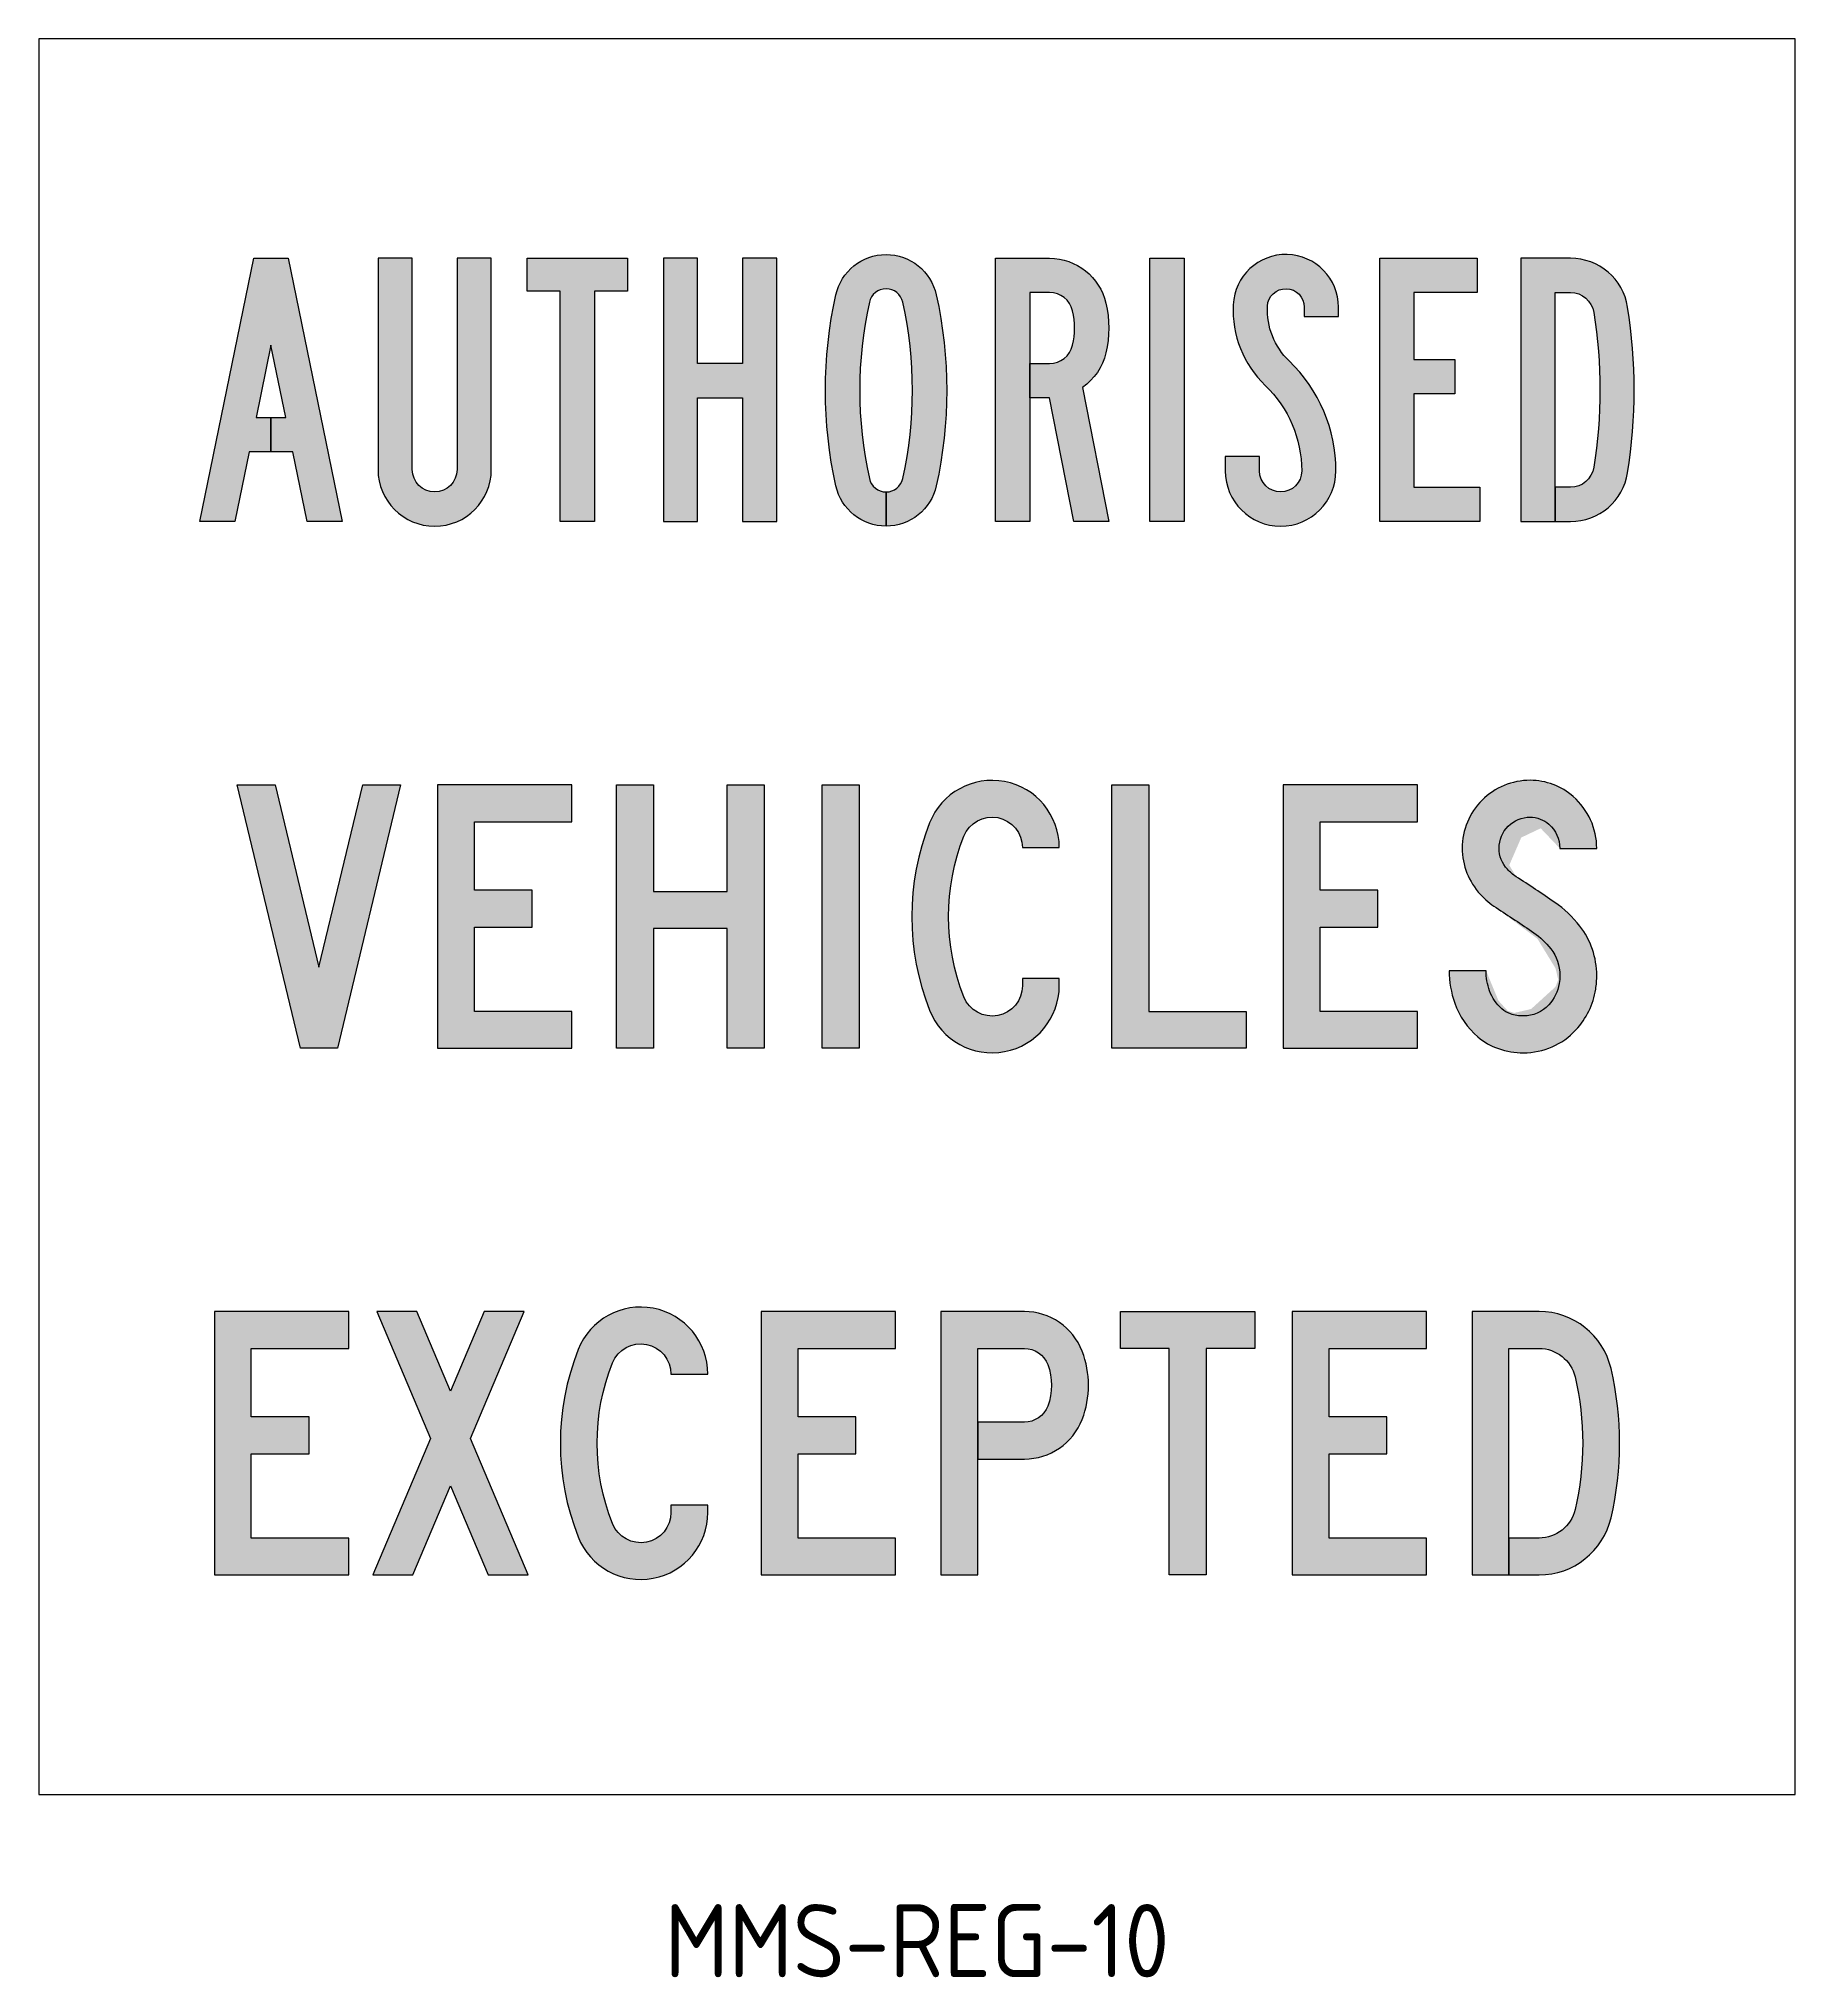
# Model space of a CAD drawing. Header units: millimetres. Extents: x 7092.3 to 7152.3, y 4533 to 4599.2.
import ezdxf
from ezdxf.enums import TextEntityAlignment as Align

# ---------------------------------------------------------------- set-up
doc = ezdxf.new("R2010")
doc.units = ezdxf.units.MM
doc.linetypes.add('CENTERX2', pattern=[101.6, 63.5, -12.7, 12.7, -12.7])
doc.layers.add('GSBWFILL', color=3, linetype='Continuous', lineweight=0)
doc.layers.add('T25', color=1, linetype='Continuous')
doc.styles.add('ISO', font='isocp2.shx')
doc.styles.add('TSText', font='isocp2.shx')

# ---------------------------------------------------------------- blocks, each defined once
blk = doc.blocks.new('*U760')
at = {"layer": 'GSBWFILL', "linetype": 'Continuous', "transparency": 33554687}
blk.add_lwpolyline([(-300, -300), (300, -300), (300, 300), (-300, 300), (-300, -300)], close=True, dxfattribs=at).dxf.unprotected_set("ltscale", 0)
at = {"layer": 'GSBWFILL', "color": 250, "transparency": 33554687, "style": 'TSText'}
for s in ['levels:GSCOLORFILL|GSBWFILL|GSOUTLINE', 'panelStyle:MR-MMS-REG-10.ssm', 'constructPanels:900|600|450', 'chevronShoulderRadius:300.000', 'panelBorderRadius:300.000', 'chevronTipRadius:300.000', 'panelRoundCorners:0', 'constructPanelMode:0', 'panelStation:none', 'panelWidthLock:1', 'panelHeightLock:1', 'widthRounding:10', 'heightRounding:10', 'panelName:name', 'panelQuantity:1', 'panelMaterial:0', 'legendMaterial:0', 'panelMounting:0', 'marginAlign:9', 'panelStandard:1', 'panelSizes:', 'panelShape:0', 'version:2']:
    blk.add_text(s, height=0.001, dxfattribs=at).set_placement((0, 299.998), align=Align.CENTER)
blk = doc.blocks.new('*U132')
at = {"layer": 'GSBWFILL', "linetype": 'Continuous'}
blk.add_hatch(color=256, dxfattribs=at).paths.add_polyline_path([(67, 200), (41, 200), (0, 0), (26.5, 0), (37.4, 53), (54, 53), (54, 79), (42.7, 79), (54, 133.9), (65.3, 79), (54, 79), (54, 53), (70.6, 53), (81.5, 0), (108, 0)])
at = {"layer": 'GSBWFILL'}
blk.add_lwpolyline([(54, 79), (65.3, 79), (54, 133.9), (42.7, 79), (54, 79), (54, 53), (37.4, 53), (26.5, 0), (0, 0), (41, 200), (67, 200), (108, 0), (81.5, 0), (70.6, 53), (54, 53)], close=True, dxfattribs=at)
blk = doc.blocks.new('*U133')
at = {"layer": 'GSBWFILL', "linetype": 'Continuous'}
blk.add_hatch(color=256, dxfattribs=at).paths.add_polyline_path([(0, 39.5, 1), (86, 39.5), (86, 200), (60, 200), (60, 39.5, -1), (26, 39.5), (26, 200), (0, 200)])
at = {"layer": 'GSBWFILL'}
blk.add_lwpolyline([(86, 39.5), (86, 200), (60, 200), (60, 39.5, -1), (26, 39.5), (26, 200), (0, 200), (0, 39.5, 1)], format="xyb", close=True, dxfattribs=at)
blk = doc.blocks.new('*U134')
at = {"layer": 'GSBWFILL', "linetype": 'Continuous'}
blk.add_hatch(color=256, dxfattribs=at).paths.add_polyline_path([(0, 200), (0, 175), (25, 175), (25, 0), (51, 0), (51, 175), (76, 175), (76, 200)])
at = {"layer": 'GSBWFILL'}
blk.add_lwpolyline([(76, 175), (51, 175), (51, 0), (25, 0), (25, 175), (0, 175), (0, 200), (76, 200)], close=True, dxfattribs=at)
blk = doc.blocks.new('*U135')
at = {"layer": 'GSBWFILL', "linetype": 'Continuous'}
blk.add_hatch(color=256, dxfattribs=at).paths.add_polyline_path([(26, 200), (0, 200), (0, 0), (26, 0), (26, 94), (60, 94), (60, 0), (86, 0), (86, 200), (60, 200), (60, 120), (26, 120)])
at = {"layer": 'GSBWFILL'}
blk.add_lwpolyline([(0, 0), (26, 0), (26, 94), (60, 94), (60, 0), (86, 0), (86, 200), (60, 200), (60, 120), (26, 120), (26, 200), (0, 200)], close=True, dxfattribs=at)
blk = doc.blocks.new('*U136')
at = {"layer": 'GSBWFILL', "linetype": 'Continuous'}
blk.add_hatch(color=256, dxfattribs=at).paths.add_polyline_path([(84.1, 172.2, 0.803233), (7.9, 172.2, 0.109119), (7.9, 27.1, 0.351887), (46, -3.5), (46, 22.5, -0.351887), (33.3, 32.7, -0.109119), (33.3, 166.6, -0.803233), (58.7, 166.6, -0.109119), (58.7, 32.7, -0.35167), (46, 22.5), (46, -3.5, 0.351814), (84.1, 27.1, 0.109119)])
at = {"layer": 'GSBWFILL'}
blk.add_lwpolyline([(46, -3.5, -0.351887), (7.9, 27.1, -0.109119), (7.9, 172.2, -0.803233), (84.1, 172.2, -0.109119), (84.1, 27.1, -0.351814), (46, -3.5), (46, 22.5, 0.35167), (58.7, 32.7, 0.109119), (58.7, 166.6, 0.803233), (33.3, 166.6, 0.109119), (33.3, 32.7, 0.351887), (46, 22.5)], format="xyb", close=True, dxfattribs=at)
blk = doc.blocks.new('*U137')
at = {"layer": 'GSBWFILL', "linetype": 'Continuous'}
blk.add_hatch(color=256, dxfattribs=at).paths.add_polyline_path([(58.5, 160.1, -0.113961), (58.5, 133.9, -0.349202), (41, 120), (26, 120), (26, 94), (41, 94, 0.000358), (41, 94), (59.5, 0), (86, 0), (66, 101.8, 0.186842), (83.8, 128.1, 0.113961), (83.8, 165.9, 0.349202), (41, 200), (0, 200), (0, 0), (26, 0), (26, 174), (41, 174, -0.349202)])
at = {"layer": 'GSBWFILL'}
blk.add_lwpolyline([(26, 94), (26, 120), (41, 120, 0.349202), (58.5, 133.9, 0.113961), (58.5, 160.1, 0.349202), (41, 174), (26, 174), (26, 0), (0, 0), (0, 200), (41, 200, -0.349202), (83.8, 165.9, -0.113961), (83.8, 128.1, -0.186842), (66, 101.8), (86, 0), (59.5, 0), (41, 94, -0.000358), (41, 94)], format="xyb", close=True, dxfattribs=at)
blk = doc.blocks.new('*U138')
at = {"layer": 'GSBWFILL', "linetype": 'Continuous'}
blk.add_hatch(color=256, dxfattribs=at).paths.add_polyline_path([(0, 0), (26, 0), (26, 200), (0, 200)])
at = {"layer": 'GSBWFILL'}
blk.add_lwpolyline([(0, 0), (0, 200), (26, 200), (26, 0)], close=True, dxfattribs=at)
blk = doc.blocks.new('*U139')
at = {"layer": 'GSBWFILL', "linetype": 'Continuous'}
blk.add_hatch(color=256, dxfattribs=at).paths.add_polyline_path([(60, 162.8), (60, 155.8), (86, 155.8), (86, 162.8, 0.976753), (6, 164.7, 0.21602), (30.4, 103.3, -0.203742), (58, 38.5, -1), (26, 38.5), (26, 49.5), (0, 49.5), (0, 38.5, 1), (84, 38.5, 0.203742), (48.5, 122, -0.21602), (32, 163.5, -0.976753)])
at = {"layer": 'GSBWFILL'}
blk.add_lwpolyline([(84, 38.5, 0.203742), (48.5, 122, -0.21602), (32, 163.5, -0.976753), (60, 162.8), (60, 155.8), (86, 155.8), (86, 162.8, 0.976753), (6, 164.7, 0.21602), (30.4, 103.3, -0.203742), (58, 38.5, -1), (26, 38.5), (26, 49.5), (0, 49.5), (0, 38.5, 1)], format="xyb", close=True, dxfattribs=at)
blk = doc.blocks.new('*U140')
at = {"layer": 'GSBWFILL', "linetype": 'Continuous'}
blk.add_hatch(color=256, dxfattribs=at).paths.add_polyline_path([(0, 0), (76, 0), (76, 26), (26, 26), (26, 97), (57, 97), (57, 123), (26, 123), (26, 174), (74, 174), (74, 200), (0, 200)])
at = {"layer": 'GSBWFILL'}
blk.add_lwpolyline([(74, 200), (74, 174), (26, 174), (26, 123), (57, 123), (57, 97), (26, 97), (26, 26), (76, 26), (76, 0), (0, 0), (0, 200)], close=True, dxfattribs=at)
blk = doc.blocks.new('*U141')
at = {"layer": 'GSBWFILL', "linetype": 'Continuous'}
blk.add_hatch(color=256, dxfattribs=at).paths.add_polyline_path([(55.3, 158.8, -0.079144), (55.3, 41.2, -0.36867), (37.6, 26), (26, 26), (26, 0), (37.6, 0, 0.36867), (81, 37.1, 0.079144), (81, 162.9, 0.36867), (37.6, 200), (0, 200), (0, 0), (26, 0), (26, 174), (37.6, 174, -0.36867)])
at = {"layer": 'GSBWFILL'}
blk.add_lwpolyline([(37.6, 26), (26, 26), (26, 0), (37.6, 0, 0.36867), (81, 37.1, 0.079144), (81, 162.9, 0.36867), (37.6, 200), (0, 200), (0, 0), (26, 0), (26, 174), (37.6, 174, -0.36867), (55.3, 158.8, -0.079144), (55.3, 41.2, -0.36867)], format="xyb", close=True, dxfattribs=at)
blk = doc.blocks.new('*U131')
at = {"layer": 'GSBWFILL', "color": 28}
for name, p, xscale, yscale, zscale in [('*U132', (0, 0), 0.45, 0.45, 0.45), ('*U133', (60.89, 0), 0.4499999999999999, 0.4499999999999999, 0.4499999999999999), ('*U134', (111.88, 0), 0.4500000000000001, 0.4500000000000001, 0.4500000000000001), ('*U135', (158.37, 0), 0.45, 0.45, 0.45), ('*U136', (213.74, 0), 0.45, 0.45, 0.45), ('*U137', (271.82, 0), 0.45, 0.45, 0.45), ('*U138', (324.57, 0), 0.45, 0.45, 0.45), ('*U139', (350.31, 0), 0.45, 0.45, 0.45), ('*U140', (403.06, 0), 0.45, 0.45, 0.45), ('*U141', (451.3, 0), 0.45, 0.45, 0.45)]:
    blk.add_blockref(name, p, dxfattribs=dict(at, xscale=xscale, yscale=yscale, zscale=zscale))
blk = doc.blocks.new('*U130')
at = {"layer": 'GSBWFILL'}
blk.add_blockref('*U131', (-245, 0), dxfattribs=at)
blk = doc.blocks.new('*U183')
at = {"layer": 'GSBWFILL', "linetype": 'Continuous'}
blk.add_hatch(color=256, dxfattribs=at).paths.add_polyline_path([(28, 28), (28, 92), (71.8, 92), (71.8, 120), (28, 120), (28, 172), (102, 172), (102, 200), (0, 200), (0, 0), (102, 0), (102, 28)])
at = {"layer": 'GSBWFILL'}
blk.add_lwpolyline([(28, 28), (28, 92), (71.8, 92), (71.8, 120), (28, 120), (28, 172), (102, 172), (102, 200), (0, 200), (0, 0), (102, 0), (102, 28)], close=True, dxfattribs=at)
blk = doc.blocks.new('*U184')
at = {"layer": 'GSBWFILL', "linetype": 'Continuous'}
blk.add_hatch(color=256, dxfattribs=at).paths.add_polyline_path([(43.8, 103.5), (0, 0), (30.4, 0), (59, 67.6), (87.6, 0), (118, 0), (74.2, 103.5), (115, 200), (84.6, 200), (59, 139.5), (33.4, 200), (3, 200)])
at = {"layer": 'GSBWFILL'}
blk.add_lwpolyline([(59, 67.6), (87.6, 0), (118, 0), (74.2, 103.5), (115, 200), (84.6, 200), (59, 139.5), (33.4, 200), (3, 200), (43.8, 103.5), (0, 0), (30.4, 0)], close=True, dxfattribs=at)
blk = doc.blocks.new('*U185')
at = {"layer": 'GSBWFILL', "linetype": 'Continuous'}
blk.add_hatch(color=256, dxfattribs=at).paths.add_polyline_path([(13.6, 171.2, 0.190476), (13.6, 28.8, 0.827503), (112, 47.5), (112, 53), (84, 53), (84, 47.5, -0.827503), (39.6, 39, -0.190476), (39.6, 161, -0.827503), (84, 152.5), (112, 152.5, 0.827503)])
at = {"layer": 'GSBWFILL'}
blk.add_lwpolyline([(84, 47.5, -0.827503), (39.6, 39, -0.190476), (39.6, 161, -0.827503), (84, 152.5), (112, 152.5, 0.827503), (13.6, 171.2, 0.190476), (13.6, 28.8, 0.827503), (112, 47.5), (112, 53), (84, 53)], format="xyb", close=True, dxfattribs=at)
blk = doc.blocks.new('*U186')
at = {"layer": 'GSBWFILL', "linetype": 'Continuous'}
blk.add_hatch(color=256, dxfattribs=at).paths.add_polyline_path([(28, 28), (28, 92), (71.8, 92), (71.8, 120), (28, 120), (28, 172), (102, 172), (102, 200), (0, 200), (0, 0), (102, 0), (102, 28)])
at = {"layer": 'GSBWFILL'}
blk.add_lwpolyline([(28, 28), (28, 92), (71.8, 92), (71.8, 120), (28, 120), (28, 172), (102, 172), (102, 200), (0, 200), (0, 0), (102, 0), (102, 28)], close=True, dxfattribs=at)
blk = doc.blocks.new('*U187')
at = {"layer": 'GSBWFILL', "linetype": 'Continuous'}
blk.add_hatch(color=256, dxfattribs=at).paths.add_polyline_path([(63.3, 172, -0.310029), (81, 159.8, -0.186244), (81, 128.2, -0.310029), (63.3, 116), (28, 116), (28, 88), (63.3, 88, 0.310029), (107.2, 118.1, 0.186244), (107.2, 169.9, 0.310029), (63.3, 200), (0, 200), (0, 0), (28, 0), (28, 172)])
at = {"layer": 'GSBWFILL'}
blk.add_lwpolyline([(63.3, 116), (28, 116), (28, 88), (63.3, 88, 0.310029), (107.2, 118.1, 0.186244), (107.2, 169.9, 0.310029), (63.3, 200), (0, 200), (0, 0), (28, 0), (28, 172), (63.3, 172, -0.310029), (81, 159.8, -0.186244), (81, 128.2, -0.310029)], format="xyb", close=True, dxfattribs=at)
blk = doc.blocks.new('*U188')
at = {"layer": 'GSBWFILL', "linetype": 'Continuous'}
blk.add_hatch(color=256, dxfattribs=at).paths.add_polyline_path([(37, 172), (0, 172), (0, 200), (102, 200), (102, 172), (65, 172), (65, 0), (37, 0)])
at = {"layer": 'GSBWFILL'}
blk.add_lwpolyline([(37, 172), (0, 172), (0, 200), (102, 200), (102, 172), (65, 172), (65, 0), (37, 0)], close=True, dxfattribs=at)
blk = doc.blocks.new('*U189')
at = {"layer": 'GSBWFILL', "linetype": 'Continuous'}
blk.add_hatch(color=256, dxfattribs=at).paths.add_polyline_path([(28, 28), (28, 92), (71.8, 92), (71.8, 120), (28, 120), (28, 172), (102, 172), (102, 200), (0, 200), (0, 0), (102, 0), (102, 28)])
at = {"layer": 'GSBWFILL'}
blk.add_lwpolyline([(28, 28), (28, 92), (71.8, 92), (71.8, 120), (28, 120), (28, 172), (102, 172), (102, 200), (0, 200), (0, 0), (102, 0), (102, 28)], close=True, dxfattribs=at)
blk = doc.blocks.new('*U190')
at = {"layer": 'GSBWFILL', "linetype": 'Continuous'}
blk.add_hatch(color=256, dxfattribs=at).paths.add_polyline_path([(28, 172), (50.9, 172, -0.348682), (78.2, 150.4, -0.114899), (78.2, 49.6, -0.348682), (50.9, 28), (28, 28), (28, 0), (50.9, 0, 0.348682), (105.5, 43.3, 0.114899), (105.5, 156.7, 0.348682), (50.9, 200), (0, 200), (0, 0), (28, 0)])
at = {"layer": 'GSBWFILL'}
blk.add_lwpolyline([(28, 28), (28, 0), (50.9, 0, 0.348682), (105.5, 43.3, 0.114899), (105.5, 156.7, 0.348682), (50.9, 200), (0, 200), (0, 0), (28, 0), (28, 172), (50.9, 172, -0.348682), (78.2, 150.4, -0.114899), (78.2, 49.6, -0.348682), (50.9, 28)], format="xyb", close=True, dxfattribs=at)
blk = doc.blocks.new('*U182')
at = {"layer": 'GSBWFILL', "color": 28}
for name, p, xscale, yscale, zscale in [('*U183', (0, 0), 0.45, 0.45, 0.45), ('*U184', (54.11, 0), 0.45, 0.45, 0.45), ('*U185', (118.15, 0), 0.45, 0.45, 0.45), ('*U186', (186.79, 0), 0.45, 0.45, 0.45), ('*U187', (248.19, 0), 0.45, 0.45, 0.45), ('*U188', (309.53, 0), 0.45, 0.45, 0.45), ('*U189', (368.2, 0), 0.45, 0.45, 0.45), ('*U190', (429.6, 0), 0.4500000000000036, 0.4500000000000036, 0.4500000000000036)]:
    blk.add_blockref(name, p, dxfattribs=dict(at, xscale=xscale, yscale=yscale, zscale=zscale))
blk = doc.blocks.new('*U181')
at = {"layer": 'GSBWFILL'}
blk.add_blockref('*U182', (-240, 0), dxfattribs=at)
blk = doc.blocks.new('*U155')
at = {"layer": 'GSBWFILL', "linetype": 'Continuous'}
blk.add_hatch(color=256, dxfattribs=at).paths.add_polyline_path([(0, 200), (28.8, 200), (62, 61.6), (95.2, 200), (124, 200), (76, 0), (48, 0)])
at = {"layer": 'GSBWFILL'}
blk.add_lwpolyline([(0, 200), (28.8, 200), (62, 61.6), (95.2, 200), (124, 200), (76, 0), (48, 0)], close=True, dxfattribs=at)
blk = doc.blocks.new('*U156')
at = {"layer": 'GSBWFILL', "linetype": 'Continuous'}
blk.add_hatch(color=256, dxfattribs=at).paths.add_polyline_path([(28, 28), (28, 92), (71.8, 92), (71.8, 120), (28, 120), (28, 172), (102, 172), (102, 200), (0, 200), (0, 0), (102, 0), (102, 28)])
at = {"layer": 'GSBWFILL'}
blk.add_lwpolyline([(28, 28), (28, 92), (71.8, 92), (71.8, 120), (28, 120), (28, 172), (102, 172), (102, 200), (0, 200), (0, 0), (102, 0), (102, 28)], close=True, dxfattribs=at)
blk = doc.blocks.new('*U157')
at = {"layer": 'GSBWFILL', "linetype": 'Continuous'}
blk.add_hatch(color=256, dxfattribs=at).paths.add_polyline_path([(84, 119), (28, 119), (28, 200), (0, 200), (0, 0), (28, 0), (28, 91), (84, 91), (84, 0), (112, 0), (112, 200), (84, 200)])
at = {"layer": 'GSBWFILL'}
blk.add_lwpolyline([(0, 200), (28, 200), (28, 119), (84, 119), (84, 200), (112, 200), (112, 0), (84, 0), (84, 91), (28, 91), (28, 0), (0, 0)], close=True, dxfattribs=at)
blk = doc.blocks.new('*U158')
at = {"layer": 'GSBWFILL', "linetype": 'Continuous'}
blk.add_hatch(color=256, dxfattribs=at).paths.add_polyline_path([(0, 200), (28, 200), (28, 0), (0, 0)])
at = {"layer": 'GSBWFILL'}
blk.add_lwpolyline([(0, 200), (28, 200), (28, 0), (0, 0)], close=True, dxfattribs=at)
blk = doc.blocks.new('*U159')
at = {"layer": 'GSBWFILL', "linetype": 'Continuous'}
blk.add_hatch(color=256, dxfattribs=at).paths.add_polyline_path([(13.6, 171.2, 0.190476), (13.6, 28.8, 0.827503), (112, 47.5), (112, 53), (84, 53), (84, 47.5, -0.827503), (39.6, 39, -0.190476), (39.6, 161, -0.827503), (84, 152.5), (112, 152.5, 0.827503)])
at = {"layer": 'GSBWFILL'}
blk.add_lwpolyline([(84, 47.5, -0.827503), (39.6, 39, -0.190476), (39.6, 161, -0.827503), (84, 152.5), (112, 152.5, 0.827503), (13.6, 171.2, 0.190476), (13.6, 28.8, 0.827503), (112, 47.5), (112, 53), (84, 53)], format="xyb", close=True, dxfattribs=at)
blk = doc.blocks.new('*U160')
at = {"layer": 'GSBWFILL', "linetype": 'Continuous'}
blk.add_hatch(color=256, dxfattribs=at).paths.add_polyline_path([(0, 200), (28, 200), (28, 28), (102, 28), (102, 0), (0, 0)])
at = {"layer": 'GSBWFILL'}
blk.add_lwpolyline([(0, 200), (28, 200), (28, 28), (102, 28), (102, 0), (0, 0)], close=True, dxfattribs=at)
blk = doc.blocks.new('*U161')
at = {"layer": 'GSBWFILL', "linetype": 'Continuous'}
blk.add_hatch(color=256, dxfattribs=at).paths.add_polyline_path([(28, 28), (28, 92), (71.8, 92), (71.8, 120), (28, 120), (28, 172), (102, 172), (102, 200), (0, 200), (0, 0), (102, 0), (102, 28)])
at = {"layer": 'GSBWFILL'}
blk.add_lwpolyline([(28, 28), (28, 92), (71.8, 92), (71.8, 120), (28, 120), (28, 172), (102, 172), (102, 200), (0, 200), (0, 0), (102, 0), (102, 28)], close=True, dxfattribs=at)
blk = doc.blocks.new('*U162')
at = {"layer": 'GSBWFILL'}
h = blk.add_hatch(color=256, dxfattribs=at)
edge = h.paths.add_edge_path()
edge.add_arc((-588.5, -858.1), 1149.1, 55.3909, 57.1046, ccw=False)
edge.add_arc((31.2, 39.9), 58.1, 37.8845, 55.3909, ccw=False)
edge.add_arc((51.1, 55.3), 32.9, 0, 37.8845, ccw=False)
edge.add_arc((45.4, 55.3), 38.6, 350.8629, 360, ccw=False)
edge.add_arc((52.5, 54.2), 31.4, 317.2967, 350.8629, ccw=False)
edge.add_arc((56.4, 50.6), 26.1, 270, 317.2967, ccw=False)
edge.add_arc((56.4, 55), 30.5, 251.079, 270, ccw=False)
edge.add_arc((52.9, 44.9), 19.8, 229.3133, 251.079, ccw=False)
edge.add_arc((61.1, 54.4), 32.4, 199.4306, 229.3133, ccw=False)
edge.add_arc((73.8, 58.9), 45.8, 180.0011, 199.4303, ccw=False)
edge.add_line((28, 58.9), (0, 58.9))
edge.add_arc((73.8, 58.9), 73.8, 180.0007, 199.4304)
edge.add_arc((61.1, 54.4), 60.4, 199.4306, 229.3133)
edge.add_arc((52.9, 44.9), 47.8, 229.3133, 251.079)
edge.add_arc((56.4, 55), 58.5, 251.079, 270)
edge.add_arc((56.4, 50.6), 54.1, 270, 317.2967)
edge.add_arc((52.5, 54.2), 59.4, 317.2967, 350.8629)
edge.add_arc((45.4, 55.3), 66.6, 350.8629, 360)
edge.add_arc((51.1, 55.3), 60.9, 360, 397.8845)
edge.add_arc((31.2, 39.9), 86.1, 37.8845, 55.3909)
edge.add_arc((-588.5, -858.1), 1177.1, 55.3909, 57.1046)
edge.add_arc((70, 159.9), 35.3, 223.0176, 237.1046, ccw=False)
edge.add_arc((61.5, 152), 23.6, 180, 223.0176, ccw=False)
edge.add_arc((61.4, 152), 23.5, 89.9999, 180, ccw=False)
edge.add_arc((61.4, 153.7), 21.8, 48.6785, 90, ccw=False)
edge.add_arc((59.7, 151.8), 24.3, 0, 48.6785, ccw=False)
edge.add_line((84, 151.8), (112, 151.8))
edge.add_arc((59.7, 151.8), 52.3, 0, 48.6785)
edge.add_arc((61.4, 153.7), 49.8, 48.6785, 90)
edge.add_arc((61.4, 152), 51.5, 89.9999, 180)
edge.add_arc((61.5, 152), 51.6, 180, 223.0176)
edge.add_arc((70, 159.9), 63.3, 223.0176, 237.1046)
blk.add_lwpolyline([(35.6, 106.8, -0.007478), (64.2, 87.7, -0.076535), (77.1, 75.6, -0.166825), (84, 55.3, -0.039889), (83.5, 49.2, -0.147516), (75.6, 32.9, -0.209351), (56.4, 24.5, -0.082747), (46.5, 26.1, -0.095257), (40, 29.9, -0.131132), (30.6, 43.6, -0.084979), (28, 58.9), (0, 58.9, 0.084982), (4.2, 34.3, 0.131132), (21.8, 8.6, 0.095257), (37.4, -0.3, 0.082747), (56.4, -3.5, 0.209351), (96.2, 13.9, 0.147516), (111.2, 44.8, 0.039889), (112, 55.3, 0.166825), (99.2, 92.8, 0.076535), (80.1, 110.8, 0.007478), (50.8, 130.3, -0.061544), (44.2, 135.9, -0.189935), (37.9, 152, -0.414214), (61.4, 175.5, -0.182279), (75.7, 170.1, -0.215653), (84, 151.8), (112, 151.8, 0.215653), (94.2, 191.1, 0.182279), (61.4, 203.5, 0.414214), (9.9, 152, 0.189935), (23.7, 116.8, 0.061544)], format="xyb", close=True, dxfattribs=at)
blk = doc.blocks.new('*U154')
at = {"layer": 'GSBWFILL', "color": 28}
for name, p, xscale, yscale, zscale in [('*U155', (0, 0), 0.45, 0.45, 0.45), ('*U156', (68.4, 0), 0.4499999999999998, 0.4499999999999998, 0.4499999999999998), ('*U157', (129.6, 0), 0.45, 0.45, 0.45), ('*U158', (199.8, 0), 0.4499999999999995, 0.4499999999999995, 0.4499999999999995), ('*U159', (230.4, 0), 0.45, 0.45, 0.45), ('*U160', (298.8, 0), 0.45, 0.45, 0.45), ('*U161', (357.3, 0), 0.45, 0.45, 0.45), ('*U162', (414, 0), 0.4499998902374099, 0.45, 0.4499998902374099)]:
    blk.add_blockref(name, p, dxfattribs=dict(at, xscale=xscale, yscale=yscale, zscale=zscale))
blk = doc.blocks.new('*U153')
at = {"layer": 'GSBWFILL'}
blk.add_blockref('*U154', (-232.2, 0), dxfattribs=at)

msp = doc.modelspace()

# ---------------------------------------------------------------- block references
at = {"layer": 'GSBWFILL', "xscale": 0.1, "yscale": 0.1, "zscale": 0.1}
for name, p in [('*U760', (7122.264, 4569.221)), ('*U130', (7122.264, 4582.721)), ('*U153', (7122.264, 4564.721)), ('*U181', (7122.264, 4546.721))]:
    msp.add_blockref(name, p, dxfattribs=at)

# ---------------------------------------------------------------- texts
at = {"layer": 'T25', "linetype": 'CENTERX2', "style": 'ISO'}
msp.add_text('MMS-REG-10', height=2.5, dxfattribs=at).set_placement((7122.263, 4534.221), align=Align.MIDDLE_CENTER)

doc.saveas('drawing.dxf')
